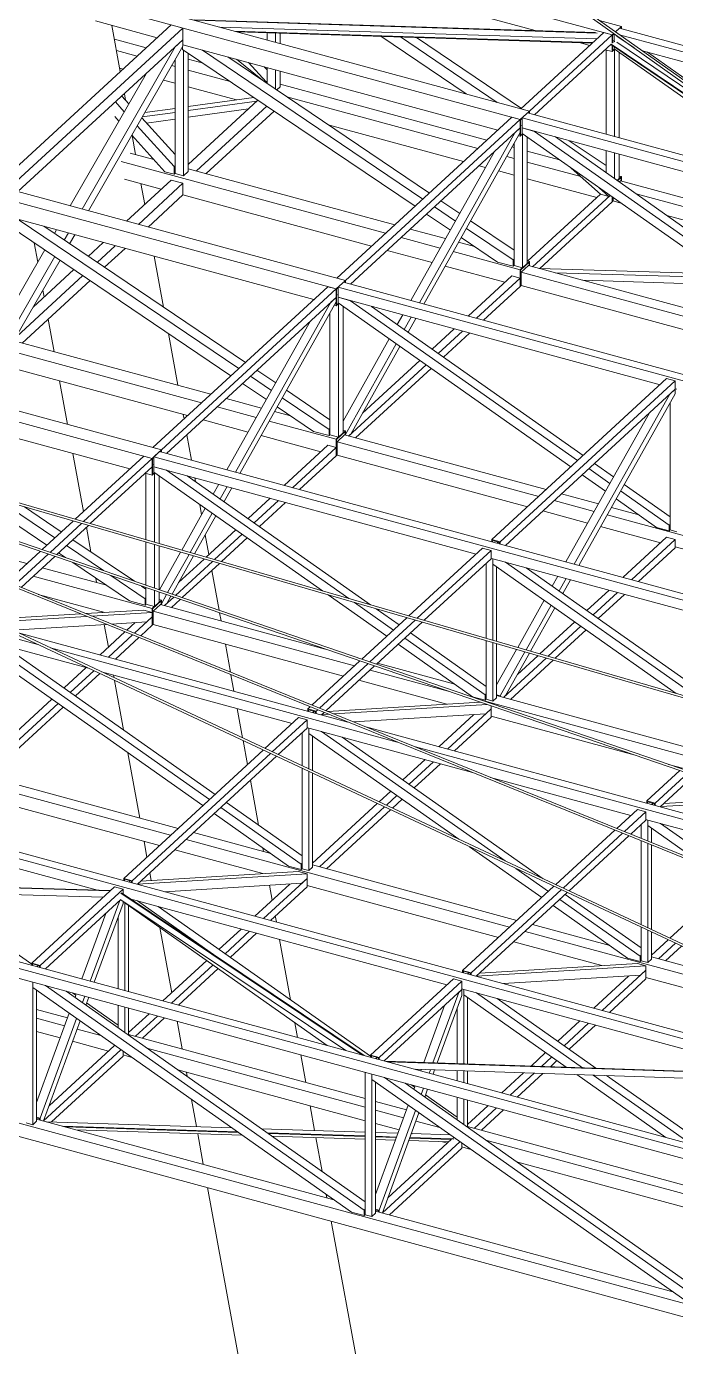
# Model space of a CAD drawing. Header units: millimetres. Extents: x 71565 to 189565, y -51699 to 32301.
# Drawn here: x 102627 to 107004, y 15568 to 24472 of the extents above; entities that cross this region are included whole.
import ezdxf

# ---------------------------------------------------------------- set-up
doc = ezdxf.new("R2010")
doc.units = ezdxf.units.MM
doc.linetypes.add('XKITLINE00', pattern=[0])
doc.layers.add('Piece', color=20, linetype='Continuous', lineweight=0)

msp = doc.modelspace()

# ---------------------------------------------------------------- linework, layer by layer
at = {"layer": 'Piece', "color": 0, "linetype": 'XKITLINE00', "lineweight": 0}
for p, q in [((113234.3, 19707.5), (102628.8, 27234.4)), ((113260.7, 19707.5), (102740.4, 27174)), ((106576.4, 24414.9), (103038.6, 25375.4)), ((106056.7, 24443.4), (104274.6, 24927.2)), ((106018.1, 23900.8), (103132.1, 24684.3)), ((104715.5, 22701.2), (97803.6, 24577.7)), ((104777.5, 22758.3), (97865.6, 24634.8)), ((105956.1, 23843.7), (103070.1, 24627.2)), ((103508.2, 24395.7), (103091.8, 24508.7)), ((106465, 24430.5), (103758.3, 24516)), ((106475.8, 24427.6), (103762.2, 24513.2)), ((106638.4, 24472), (106491, 24512.1)), ((103602.6, 24482.6), (102424, 23397.3)), ((103682.6, 24460.9), (102504, 23375.6)), ((103203.1, 24478.5), (103260.1, 24167.2)), ((103682.6, 24460.9), (103602.6, 24482.6)), ((103682.6, 24460.9), (103682.6, 24382.1)), ((106472.3, 24387.2), (103931.1, 24467.4)), ((106447.7, 24364.5), (104028.9, 24440.9)), ((106443, 24360.1), (104047.6, 24435.8)), ((104249.9, 24429.4), (104249.9, 24380.9)), ((104307, 24427.6), (104307, 24365.3)), ((104338, 24426.6), (104338, 24356.9)), ((105590.9, 24016.8), (105016.2, 24405.2)), ((105801.6, 23959.6), (105148.4, 24401)), ((105964.1, 23919.1), (105256, 24397.6)), ((106519.3, 24430.4), (105961, 23916.3)), ((106576.4, 24414.9), (106018.1, 23900.8)), ((106576.4, 24414.9), (106519.3, 24430.4)), ((106587.3, 24424.9), (106576.4, 24414.9)), ((106576.4, 24414.9), (106576.4, 24359.7)), ((106576.4, 24414.9), (106576.4, 24359.7)), ((106588.8, 24423), (106578.3, 24413.2)), ((106578.3, 24413.2), (106578.3, 24361.5)), ((106588.8, 24423.9), (106588.8, 24367.8)), ((106638.4, 24472), (106598.8, 24435.5)), ((106626, 24460.6), (106598.8, 24435.5)), ((106725.5, 24326.9), (106607.5, 24406.6)), ((107442.5, 24239), (106626, 24460.6)), ((107569, 24160.2), (106626, 24416.2)), ((106636.6, 24466.9), (106628.9, 24459.8)), ((106636.6, 24466.9), (106636.6, 24457.7)), ((106638.4, 24472), (106638.4, 24457.2)), ((103682.6, 24382.1), (102570.1, 23357.6)), ((103629.9, 24333.6), (103002.4, 23240.2)), ((103682.6, 24338.8), (103045.4, 23228.6)), ((103435.2, 24328.4), (103219.9, 24386.9)), ((103373.1, 24271.3), (103234.1, 24309)), ((103682.6, 24382.1), (103629.9, 24333.6)), ((103680.5, 24335.1), (103680.5, 24317.4)), ((105247, 23258.8), (103680.5, 24317.4)), ((103682.6, 24382.1), (103682.6, 24338.8)), ((105804.5, 23772.2), (103682.6, 24348.3)), ((103686.7, 24313.2), (103686.7, 23465)), ((105300.3, 23307.9), (103813.3, 24312.8)), ((106568.9, 24351.7), (106052.9, 23876.6)), ((106424.9, 24343.5), (106353, 24363)), ((106576.4, 24302.3), (106529.2, 24315.1)), ((106534.8, 24313.6), (106534.8, 23745.7)), ((108081, 23326), (106566.8, 24349.8)), ((108092.1, 23323), (106568.9, 24352.8)), ((106576.4, 24343.3), (106576.4, 24302.3)), ((106593.8, 24318.4), (106576.4, 24302.3)), ((106588.8, 24374.1), (106578.3, 24376.9)), ((106594.1, 24369.7), (106578.3, 24363.9)), ((106578.3, 24342), (106578.3, 24307.4)), ((106591.7, 24319.8), (106578.3, 24307.4)), ((106588.8, 24334.9), (106588.8, 24321.9)), ((107951.7, 23361.1), (106588.8, 24321.9)), ((106593.8, 24318.4), (106591.9, 24316.6)), ((106591.9, 24316.6), (106591.9, 23730.2)), ((107932.3, 23470.4), (106607.5, 24366.1)), ((103629.6, 24246.4), (103629.6, 23480.5)), ((103717.7, 24292.2), (103717.7, 23493.6)), ((103817.9, 24224.5), (103717.7, 24251.7)), ((105343.8, 23347.9), (103984.7, 24266.3)), ((104218.1, 24108.6), (104044, 24250.2)), ((104125.1, 24228.2), (104243.7, 24097.6)), ((106622.9, 24297.8), (106622.9, 23721.8)), ((107761.6, 24040.4), (106780.2, 24306.8)), ((107717, 23660.8), (106813.5, 24297.8)), ((103433.9, 24153.1), (102922.5, 23262)), ((103278.7, 24184.3), (103255.9, 24190.5)), ((103428.5, 24143.7), (103424.8, 24144.7)), ((103629.6, 24201.7), (103607.3, 24207.7)), ((104000.9, 24100.9), (103717.7, 24177.7)), ((104230.9, 24199.5), (104249.9, 24178.5)), ((104249.9, 24194.3), (104249.9, 24087.1)), ((104307, 24178.8), (104307, 24048.5)), ((104338, 24170.4), (104338, 24064.8)), ((103629.6, 24089.1), (103551.4, 24110.3)), ((104044.6, 23976.4), (103717.7, 24065.2)), ((104249.9, 24103.3), (104243.7, 24097.6)), ((104243.7, 24097.6), (104243.7, 24091.3)), ((104249.9, 24097.4), (104246.1, 24094)), ((104246.1, 24094), (104246.1, 24089.6)), ((104249.9, 24093.2), (104246.3, 24094.1)), ((104338, 24064.8), (104314.7, 24043.3)), ((105731.5, 23705), (104338, 24083.3)), ((103227.2, 23962.7), (103286.9, 23896.9)), ((103270.6, 24002.7), (103317.8, 23950.7)), ((103287.5, 24018.2), (103295.3, 23975.4)), ((104161.1, 23992.6), (103717.7, 23931.1)), ((104187.9, 23974.5), (103717.7, 23541.5)), ((104181.2, 23968.4), (103717.7, 23904.1)), ((105669.5, 23647.9), (104383.1, 23997.1)), ((103222.7, 23864.6), (103250.6, 23833.8)), ((103629.6, 23891.9), (103408.5, 23861.3)), ((103629.6, 23918.9), (103425.3, 23890.6)), ((104123.7, 23915.4), (103717.7, 23859.1)), ((104247.6, 23934.2), (103773, 23497.1)), ((104296.9, 23900.8), (103839, 23479.1)), ((106018.1, 23900.8), (105956.1, 23843.7)), ((106018.1, 23900.8), (105961, 23916.3)), ((106005.7, 23889.4), (105968.5, 23855.1)), ((108169.7, 23301.9), (106005.7, 23889.4)), ((106016.3, 23895.7), (106008.5, 23888.6)), ((106016.3, 23895.7), (106016.3, 23886.5)), ((106018.1, 23900.8), (106018.1, 23886)), ((106018.1, 23900.8), (106018.1, 23886)), ((103373.9, 23801), (103623.3, 23526.3)), ((103404.8, 23854.8), (103629.6, 23607.3)), ((103629.6, 23846.9), (103436.4, 23820.1)), ((105575.1, 23560.9), (104661.5, 23808.9)), ((105899, 23859.2), (104720.4, 22773.9)), ((105956.1, 23843.7), (104777.5, 22758.3)), ((105956.1, 23787.4), (104812.3, 22734.1)), ((105956.1, 23843.7), (105899, 23859.2)), ((105956.1, 23787.4), (105919.9, 23754)), ((105956.1, 23843.7), (105956.1, 23731.1)), ((105956.1, 23843.7), (105956.1, 23787.4)), ((105956.1, 23787.4), (105956.1, 23756.2)), ((105968.5, 23851.7), (105957.9, 23842)), ((105957.9, 23842), (105957.9, 23736.2)), ((105968.5, 23802.9), (105957.9, 23805.7)), ((105968.5, 23855.1), (105968.5, 23787.6)), ((108270.9, 23230), (105968.5, 23855.1)), ((108139.6, 23198.1), (105968.5, 23787.6)), ((106053.6, 23764.4), (105968.5, 23787.6)), ((105968.5, 23787.6), (105968.5, 23750.7)), ((103337.7, 23737.9), (103561.3, 23491.7)), ((103339.2, 23736.3), (103362.6, 23608.5)), ((105919.9, 23754), (105276.3, 22608.1)), ((105956.1, 23756.2), (105306.7, 22599.9)), ((105956.1, 23731.1), (105943.8, 23734.4)), ((105973.5, 23747.1), (105956.1, 23731.1)), ((105971.4, 23748.6), (105957.9, 23736.2)), ((107538.1, 22644.2), (105968.5, 23750.7)), ((105973.5, 23747.1), (105971.6, 23745.4)), ((105971.6, 23745.4), (105971.6, 22844.7)), ((106002.6, 23726.6), (106002.6, 22873.3)), ((107583.4, 22686), (106053.6, 23764.4)), ((107620.7, 22720.2), (106193.2, 23726.6)), ((106199.7, 23722), (106195.2, 23726)), ((106534.8, 23533.5), (106286.6, 23701.2)), ((103485.5, 23575.1), (103327.7, 23618)), ((105783.5, 23628.5), (105219.2, 22623.6)), ((105777.9, 23618.4), (105773.8, 23619.5)), ((105914.5, 23581.4), (105865.4, 23594.7)), ((105914.5, 23655.3), (105901.4, 23658.9)), ((105914.5, 23682.1), (105914.5, 22860.2)), ((106222.2, 23571.8), (106002.6, 23631.4)), ((106534.8, 23633.8), (106534.8, 23485.7)), ((106591.9, 23618.3), (106591.9, 23445.5)), ((106622.9, 23609.9), (106622.9, 23444.5)), ((105049.2, 23076.6), (103265.7, 23560.8)), ((103629.6, 23532.1), (103623.3, 23526.3)), ((103623.3, 23526.3), (103623.3, 23474.8)), ((103629.6, 23526.2), (103625.8, 23522.7)), ((103625.8, 23522.7), (103625.8, 23477.1)), ((103629.6, 23522), (103626, 23522.9)), ((105111.2, 23133.8), (103717.7, 23512.1)), ((105723, 23520.8), (105679.4, 23532.6)), ((106364.9, 23459.1), (106002.6, 23557.4)), ((106497.3, 23340.7), (106300.9, 23516.3)), ((103474.8, 21558.8), (96563, 23435.2)), ((103536.9, 21615.9), (96625, 23492.3)), ((103536.5, 23374.7), (103287.4, 23442.3)), ((103602.6, 23435.6), (103302.1, 23158.9)), ((103623.3, 23474.8), (103561.3, 23491.7)), ((103682.6, 23413.9), (103602.6, 23435.6)), ((103625.8, 23477.1), (103623.3, 23474.8)), ((103686.7, 23465), (103629.6, 23480.5)), ((103717.7, 23493.6), (103686.7, 23465)), ((105914.5, 23468.8), (105810.5, 23497)), ((106472.1, 23317.4), (106002.6, 23444.9)), ((106638.4, 23458.8), (106610.1, 23432.7)), ((106622.9, 23444.5), (106610.1, 23432.7)), ((106636.6, 23453.7), (106612.2, 23431.2)), ((106638.4, 23458.8), (106622.9, 23463)), ((106632.2, 23430.6), (106623.9, 23422.9)), ((107991.4, 23061.6), (106632.2, 23430.6)), ((106636.6, 23453.7), (106636.6, 23429.4)), ((106638.4, 23458.8), (106638.4, 23428.9)), ((103682.6, 23413.9), (103382.1, 23137.2)), ((103398.6, 23412.1), (103424.4, 23271.5)), ((103682.6, 23335.1), (103448.2, 23119.2)), ((103682.6, 23413.9), (103682.6, 23335.1)), ((104954.8, 22989.7), (103682.6, 23335.1)), ((106497.3, 23340.7), (106008.2, 22890.2)), ((106562.1, 23332.2), (106040.2, 22851.6)), ((106554.5, 23325.2), (106489, 23383.7)), ((106554.5, 23325.2), (106497.3, 23340.7)), ((106562.1, 23332.2), (106554.5, 23325.2)), ((107941.7, 23015.9), (106737.6, 23342.8)), ((105520.1, 23159.4), (105378.2, 23255.3)), ((105548.3, 23209.7), (105421.7, 23295.3)), ((106576.4, 23289.1), (106088.3, 22839.6)), ((106576.4, 23322.1), (106576.4, 23289.1)), ((106576.4, 23322.1), (106576.4, 23289.1)), ((106582.6, 23294.8), (106576.4, 23289.1)), ((106578.3, 23320.8), (106578.3, 23294.2)), ((106582.6, 23298.2), (106578.3, 23294.2)), ((106582.6, 23317.7), (106582.6, 23294.8)), ((106635.5, 23280.4), (106582.6, 23294.8)), ((104563.9, 22629.8), (102413.6, 23213.5)), ((104006.4, 22116.3), (102439.8, 23174.9)), ((104059.7, 22165.5), (102572.6, 23170.4)), ((105485.4, 23097.7), (105324.9, 23206.1)), ((105914.5, 22962.2), (105621.4, 23160.3)), ((107866.2, 22946.3), (106945.3, 23196.3)), ((104103.1, 22205.5), (102744.1, 23123.8)), ((102829.8, 23100.6), (102815.5, 23075.6)), ((102909.8, 23078.8), (102882.1, 23030.6)), ((102952.8, 23067.2), (102917.9, 23006.4)), ((103451.8, 23122.5), (103452.6, 23118)), ((105453.5, 23040.8), (105215.5, 23105.4)), ((105908.3, 22897.1), (105593.2, 23110)), ((102679.8, 23012.8), (102703.9, 22881.2)), ((103145.7, 23014.8), (103044, 22921.2)), ((103225.7, 22993.1), (103103.7, 22880.8)), ((103291.8, 22975.1), (103153.1, 22847.5)), ((105417.4, 22976.7), (105153.5, 23048.3)), ((105647.4, 22988.2), (105541, 23017.1)), ((105802.9, 22883.1), (105558.5, 23048.3)), ((102751.6, 22964.3), (102477.1, 22485.9)), ((102818.2, 22919.2), (102504, 22371.8)), ((102854, 22895.1), (102556.7, 22377)), ((103488.6, 22921.7), (103551.6, 22578.1)), ((105362.6, 22879), (105059.1, 22961.4)), ((105956.1, 22830.4), (105504.9, 22952.9)), ((105908.3, 22854.5), (105802.9, 22883.1)), ((105914.5, 22902.8), (105908.3, 22897.1)), ((105908.3, 22897.1), (105908.3, 22854.5)), ((105914.5, 22897.9), (105910.7, 22894.5)), ((105910.7, 22894.5), (105910.7, 22856.8)), ((106018.1, 22887.6), (105956.1, 22830.4)), ((106016.3, 22882.5), (105957.9, 22828.8)), ((106018.1, 22887.6), (106002.6, 22891.8)), ((106016.3, 22882.5), (106016.3, 22858.1)), ((106018.1, 22887.6), (106018.1, 22857.6)), ((102947.2, 22832.1), (102672.7, 22579.3)), ((105851.8, 22746.2), (105450.1, 22855.2)), ((105910.7, 22856.8), (105908.3, 22854.5)), ((105971.6, 22844.7), (105914.5, 22860.2)), ((105956.1, 22830.4), (105956.1, 22717.8)), ((105957.9, 22828.8), (105957.9, 22722.9)), ((106011.9, 22859.3), (105962.3, 22813.6)), ((105962.3, 22813.6), (105962.3, 22723.6)), ((107321.4, 22444.7), (105962.3, 22813.6)), ((106002.6, 22873.3), (105971.6, 22844.7)), ((107371, 22490.4), (106011.9, 22859.3)), ((107313.7, 22802.3), (106084, 22839.8)), ((107352.3, 22775.1), (106192.1, 22810.4)), ((103007, 22791.7), (102532.3, 22354.6)), ((103056.3, 22758.3), (102598.4, 22336.7)), ((104658.3, 22716.7), (103479.7, 21631.4)), ((104715.5, 22701.2), (104658.3, 22716.7)), ((104777.5, 22758.3), (104715.5, 22701.2)), ((104727.9, 22709.3), (104717.3, 22699.6)), ((104777.5, 22758.3), (104720.4, 22773.9)), ((104765.1, 22746.9), (104727.9, 22712.6)), ((104727.9, 22712.6), (104727.9, 22645.1)), ((111576.9, 20853.3), (104727.9, 22712.6)), ((111545.2, 20906.3), (104765.1, 22746.9)), ((104775.6, 22753.3), (104767.9, 22746.2)), ((104775.6, 22753.3), (104775.6, 22744.1)), ((104777.5, 22758.3), (104777.5, 22743.6)), ((104777.5, 22758.3), (104777.5, 22743.6)), ((105899, 22789.6), (105605, 22518.9)), ((105956.1, 22774.1), (105662.1, 22503.4)), ((105956.1, 22717.8), (105709.3, 22490.6)), ((105956.1, 22774.1), (105899, 22789.6)), ((105956.1, 22774.1), (105956.1, 22717.8)), ((105962.3, 22723.6), (105956.1, 22717.8)), ((105962.3, 22791.3), (105957.9, 22792.5)), ((105962.3, 22726.9), (105957.9, 22722.9)), ((107245.9, 22375.1), (105962.3, 22723.6)), ((107419.1, 22728), (106378.9, 22759.7)), ((110108.4, 16833.2), (97667.1, 22664.3)), ((111981, 18533.3), (97671.4, 22679.3)), ((110740.3, 17390.6), (97710.4, 22663.3)), ((110139.3, 16835.8), (97773.7, 22631.4)), ((111379.1, 17978.5), (97799.1, 22635.4)), ((102738.3, 22693.6), (102746.8, 22647.5)), ((104715.5, 22701.2), (103536.9, 21615.9)), ((104715.5, 22644.9), (103571.7, 21591.6)), ((104715.5, 22644.9), (104679.2, 22611.6)), ((104715.5, 22701.2), (104715.5, 22588.6)), ((104715.5, 22701.2), (104715.5, 22644.9)), ((104715.5, 22644.9), (104715.5, 22613.8)), ((104717.3, 22699.6), (104717.3, 22593.7)), ((104727.9, 22660.4), (104717.3, 22663.3)), ((106899, 22055.7), (104727.9, 22645.1)), ((104813, 22622), (104727.9, 22645.1)), ((104727.9, 22645.1), (104727.9, 22608.2)), ((106342.8, 21543.5), (104813, 22622)), ((110706.1, 17388.2), (97929.6, 22558.4)), ((111348.1, 17973), (97931.2, 22574)), ((111944.9, 18527.5), (97972.7, 22575.8)), ((104679.2, 22611.6), (104035.7, 21465.7)), ((104715.5, 22613.8), (104066, 21457.4)), ((104673.8, 22539.7), (104673.8, 21717.8)), ((104715.5, 22588.6), (104703.2, 22592)), ((104732.9, 22604.7), (104715.5, 22588.6)), ((104730.8, 22606.1), (104717.3, 22593.7)), ((106297.4, 21501.7), (104727.9, 22608.2)), ((104732.9, 22604.7), (104731, 22602.9)), ((104731, 22602.9), (104731, 21702.3)), ((104762, 22584.1), (104762, 21730.8)), ((106380, 21577.8), (104952.6, 22584.1)), ((105164.6, 22526.5), (105127.7, 22460.7)), ((102774.1, 22498.5), (102814.6, 22278)), ((104542.9, 22486), (103978.6, 21481.2)), ((105221.8, 22511), (105174.8, 22427.4)), ((105252.1, 22502.8), (105199.9, 22409.8)), ((103870.6, 21991.3), (102477.1, 22369.6)), ((103584, 22401.8), (103648.2, 22051.7)), ((105073.6, 22364.5), (104762, 21809.6)), ((105511.1, 22432.5), (105362.2, 22295.3)), ((105568.2, 22417), (105404.1, 22265.8)), ((105615.4, 22404.1), (105438.7, 22241.4)), ((103808.5, 21934.2), (102442, 22305.2)), ((105120.8, 22331.2), (104777.5, 21719.9)), ((105145.8, 22313.5), (104813.7, 21722.2)), ((103714.1, 21847.2), (102442, 22192.6)), ((105321.5, 22189.7), (104799.6, 21709.2)), ((105279.6, 22219.3), (104892.9, 21863.2)), ((102850.6, 22081.7), (102904.5, 21787.6)), ((104279.5, 22017), (104137.6, 22112.8)), ((104307.7, 22067.2), (104181, 22152.8)), ((105356.1, 22165.3), (104846.8, 21696.4)), ((106943.3, 22096.4), (105764.7, 21011.1)), ((107000.4, 22080.9), (106943.3, 22096.4)), ((103323.3, 21487.3), (101201.3, 22063.4)), ((104244.8, 21955.2), (104084.3, 22063.7)), ((104673.8, 21819.8), (104380.8, 22017.8)), ((107000.4, 22080.9), (105821.8, 20995.6)), ((107000.4, 22024.6), (105856.6, 20971.3)), ((107000.4, 21993.5), (106351, 20837.1)), ((107000.4, 22024.6), (106964.2, 21991.3)), ((107000.4, 22080.9), (107000.4, 22024.6)), ((107012.8, 22024.8), (107000.4, 22028.2)), ((107000.4, 22024.6), (107000.4, 21993.5)), ((104176.8, 21834.2), (103912.9, 21905.9)), ((104212.9, 21898.4), (103974.9, 21963)), ((104562.3, 21740.7), (104317.9, 21905.8)), ((104667.6, 21754.6), (104352.5, 21967.6)), ((106964.2, 21991.3), (106320.6, 20845.4)), ((106967.6, 21935.1), (106967.6, 21076.2)), ((103684.2, 21855.4), (103689.8, 21824.8)), ((104122, 21736.5), (103818.5, 21818.9)), ((104406.8, 21845.7), (104300.3, 21874.6)), ((106827.8, 21865.7), (106263.5, 20860.9)), ((104715.5, 21688), (104264.3, 21810.5)), ((104667.6, 21712.1), (104562.3, 21740.7)), ((104673.8, 21760.4), (104667.6, 21754.6)), ((104667.6, 21754.6), (104667.6, 21712.1)), ((104673.8, 21755.5), (104670.1, 21752.1)), ((104670.1, 21752.1), (104670.1, 21714.3)), ((104777.5, 21745.1), (104715.5, 21688)), ((104775.6, 21740), (104717.3, 21686.3)), ((104762, 21730.8), (104731, 21702.3)), ((104777.5, 21745.1), (104762, 21749.3)), ((104775.6, 21740), (104775.6, 21715.7)), ((104777.5, 21745.1), (104777.5, 21715.2)), ((103709.3, 21718.4), (103741, 21545.7)), ((104611.1, 21603.7), (104209.4, 21712.8)), ((104658.3, 21647.2), (104364.3, 21376.5)), ((104715.5, 21631.7), (104658.3, 21647.2)), ((104670.1, 21714.3), (104667.6, 21712.1)), ((104731, 21702.3), (104673.8, 21717.8)), ((104715.5, 21688), (104715.5, 21575.4)), ((104717.3, 21686.3), (104717.3, 21580.5)), ((104721.7, 21648.8), (104717.3, 21650)), ((104771.3, 21716.9), (104721.7, 21671.2)), ((104721.7, 21671.2), (104721.7, 21581.1)), ((106080.8, 21302.2), (104721.7, 21671.2)), ((106130.4, 21347.9), (104771.3, 21716.9)), ((104777.5, 21719.9), (104777.5, 21715.2)), ((104813.7, 21722.2), (104799.6, 21709.2)), ((102940.5, 21591.2), (103012.1, 21200.8)), ((103417.7, 21574.3), (102955.3, 21148.4)), ((103474.8, 21558.8), (103011.5, 21132.1)), ((103474.8, 21558.8), (103417.7, 21574.3)), ((103536.9, 21615.9), (103474.8, 21558.8)), ((103474.8, 21558.8), (103474.8, 21446.2)), ((103474.8, 21558.8), (103474.8, 21502.5)), ((103487.2, 21566.8), (103476.7, 21557.1)), ((103476.7, 21557.1), (103476.7, 21451.3)), ((103536.9, 21615.9), (103479.7, 21631.4)), ((103524.5, 21604.5), (103487.2, 21570.2)), ((103487.2, 21570.2), (103487.2, 21502.6)), ((110336.3, 19710.8), (103487.2, 21570.2)), ((110373.5, 19745.1), (103524.5, 21604.5)), ((103535, 21610.8), (103527.3, 21603.7)), ((103535, 21610.8), (103535, 21601.6)), ((103536.9, 21615.9), (103536.9, 21601.1)), ((103536.9, 21615.9), (103536.9, 21601.1)), ((104715.5, 21631.7), (104421.5, 21360.9)), ((104715.5, 21575.4), (104468.7, 21348.1)), ((104715.5, 21631.7), (104715.5, 21575.4)), ((104721.7, 21581.1), (104715.5, 21575.4)), ((104721.7, 21584.5), (104717.3, 21580.5)), ((106005.2, 21232.6), (104721.7, 21581.1)), ((103474.8, 21502.5), (103058, 21118.6)), ((103474.8, 21446.2), (103427.6, 21459)), ((103492.2, 21462.2), (103474.8, 21446.2)), ((103487.2, 21517.9), (103476.7, 21520.8)), ((103490.2, 21463.7), (103476.7, 21451.3)), ((105658.4, 20913.2), (103487.2, 21502.6)), ((103572.4, 21479.5), (103487.2, 21502.6)), ((103487.2, 21502.6), (103487.2, 21465.7)), ((104622.6, 20665.3), (103487.2, 21465.7)), ((103492.2, 21462.2), (103490.3, 21460.5)), ((103490.3, 21460.5), (103490.3, 20993.4)), ((104800.4, 20613.8), (103572.4, 21479.5)), ((106560.6, 21389.9), (106419.3, 21489.6)), ((106585, 21433.3), (106456.6, 21523.8)), ((103433.2, 21457.5), (103433.2, 21009.9)), ((103521.4, 21441.7), (103521.4, 20984.4)), ((104946.1, 20571.6), (103712, 21441.6)), ((103762.6, 21427.9), (103767.2, 21402.7)), ((103924, 21384.1), (103887, 21318.2)), ((106530.9, 21337.1), (106373.9, 21447.8)), ((106967.6, 21163.6), (106657.2, 21382.4)), ((102765.7, 20973.9), (102213.4, 21347.1)), ((102819.1, 21023), (102434, 21283.2)), ((103981.1, 21368.6), (103934.2, 21285)), ((104011.5, 21360.3), (103959.3, 21267.3)), ((104270.5, 21290), (104121.6, 21152.9)), ((106483.2, 21252.1), (106234.7, 21319.6)), ((106876.3, 21093.6), (106603.1, 21286.2)), ((106961.4, 21107.4), (106632.8, 21339)), ((102630, 20848.8), (101306.4, 21208.2)), ((102862.5, 21063), (102613.6, 21231.2)), ((103833, 21222), (103674.6, 20940)), ((103795.5, 21248.4), (103808.4, 21178.2)), ((104327.6, 21274.5), (104163.4, 21123.3)), ((104374.8, 21261.7), (104198.1, 21098.9)), ((106410.5, 21122.6), (106109.6, 21204.3)), ((106454.4, 21200.8), (106185.1, 21273.9)), ((106756.8, 21177.8), (106570.7, 21228.4)), ((102941.9, 21136.1), (102732.7, 20943.5)), ((102998.1, 21119.8), (102786.6, 20925)), ((103044.6, 21106.3), (102831.2, 20909.7)), ((103880.2, 21188.7), (103731.2, 20923.6)), ((103905.2, 21171.1), (103761.3, 20914.9)), ((108365.7, 20681.9), (106541.8, 21177)), ((106967.6, 21113.1), (106961.4, 21107.4)), ((106961.4, 21107.4), (106961.4, 21070.5)), ((106967.6, 21108.2), (106963.9, 21104.8)), ((106963.9, 21104.8), (106963.9, 21072.8)), ((103031.7, 21094.4), (103062.2, 20928.1)), ((103833.2, 21042.9), (103857.6, 20909.8)), ((104038.9, 21076.8), (103838.7, 20892.4)), ((104080.8, 21047.3), (103895, 20876.1)), ((104115.5, 21022.9), (103941.5, 20862.7)), ((106902.2, 20989.1), (106498, 21098.9)), ((106943.3, 21026.9), (106649.3, 20756.1)), ((106961.4, 21070.5), (106876.3, 21093.6)), ((107000.4, 21011.4), (106943.3, 21026.9)), ((106963.9, 21072.8), (106961.4, 21070.5)), ((107013.3, 21063.8), (106967.6, 21076.2)), ((102720, 20931.8), (102497, 20726.4)), ((103146.9, 20801.5), (102897, 20970.4)), ((103355.2, 20730), (102940.4, 21010.3)), ((103433.2, 20993.7), (103433.2, 20703.3)), ((103490.3, 20977.2), (103490.3, 20683.7)), ((103521.4, 20968.2), (103521.4, 20673.1)), ((103666.8, 20926), (103524.2, 20672.1)), ((105702.6, 20954), (105205.7, 20496.4)), ((105759.8, 20938.5), (105262, 20480.1)), ((105759.8, 20938.5), (105702.6, 20954)), ((105759.8, 20938.5), (105759.8, 20882.2)), ((105764.7, 21011.1), (105764.7, 20996.3)), ((105821.8, 20995.6), (105764.7, 21011.1)), ((105817.2, 20992.3), (105769.2, 21005.3)), ((105769.2, 21005.3), (105769.2, 20995)), ((105808.9, 20994.6), (105800.3, 20986.6)), ((105817.2, 20992.3), (105817.2, 20982)), ((105821.8, 20995.6), (105821.8, 20980.8)), ((107000.4, 21011.4), (106706.4, 20740.6)), ((107000.4, 20955.1), (106753.6, 20727.8)), ((107000.4, 21011.4), (107000.4, 20955.1)), ((108290.2, 20612.3), (107000.4, 20962.5)), ((102773.9, 20913.3), (102548.4, 20705.6)), ((102818.5, 20898), (102590.8, 20688.4)), ((102891, 20889.2), (102843.6, 20921.2)), ((103321.7, 20598.2), (102939.3, 20856.6)), ((103723.4, 20909.6), (103579.4, 20653.2)), ((103753.5, 20900.9), (103608.7, 20643.1)), ((103881.6, 20863.8), (103632.9, 20634.8)), ((103825.3, 20880.1), (103652.3, 20720.8)), ((103928.1, 20850.3), (103677.5, 20619.5)), ((105759.8, 20882.2), (105308.5, 20466.6)), ((105727, 20852), (105727, 20345.3)), ((105772.2, 20882.3), (105759.8, 20885.7)), ((105857.3, 20859.2), (105772.2, 20882.3)), ((105772.2, 20882.3), (105772.2, 20845.4)), ((107008, 19974.2), (105772.2, 20845.4)), ((105772.6, 20845.1), (105772.6, 20332.1)), ((107943.3, 20292.9), (105855.6, 20859.7)), ((107185.7, 19922.7), (105857.3, 20859.2)), ((103474.8, 20545.5), (102672.3, 20763.4)), ((103166.2, 20703.3), (102734.3, 20820.5)), ((103094.5, 20751.7), (103100.1, 20721.2)), ((103427, 20612.2), (103195.2, 20768.8)), ((103877.1, 20803.4), (103926.5, 20534.1)), ((105797.5, 20827.6), (105797.5, 20324.9)), ((107331.5, 19880.5), (105996.9, 20821.3)), ((106208.9, 20763.7), (106171.9, 20697.9)), ((106266.1, 20748.2), (106219.1, 20664.6)), ((103433.2, 20677.3), (103403.5, 20697.4)), ((103433.2, 20687.2), (103433.2, 20575.3)), ((103490.3, 20667.6), (103490.3, 20559.8)), ((103521.4, 20657), (103521.4, 20588.4)), ((106296.4, 20740), (106244.2, 20647)), ((106555.4, 20669.7), (106406.5, 20532.6)), ((103154.9, 20519.8), (102707.1, 20641.3)), ((103427, 20569.6), (103321.7, 20598.2)), ((103433.2, 20617.9), (103427, 20612.2)), ((103427, 20612.2), (103427, 20569.6)), ((103429.5, 20571.9), (103427, 20569.6)), ((103433.2, 20613), (103429.5, 20609.6)), ((103429.5, 20609.6), (103429.5, 20571.9)), ((103490.3, 20559.8), (103433.2, 20575.3)), ((103536.9, 20602.6), (103474.8, 20545.5)), ((103535, 20597.5), (103476.7, 20543.9)), ((103530.7, 20574.4), (103481, 20528.7)), ((103521.4, 20588.4), (103490.3, 20559.8)), ((103536.9, 20602.6), (103521.4, 20606.8)), ((104641.9, 20272.7), (103530.7, 20574.4)), ((103535, 20597.5), (103535, 20573.2)), ((103571.8, 20639.7), (103536.9, 20577.5)), ((103536.9, 20602.6), (103536.9, 20572.7)), ((103536.9, 20577.5), (103536.9, 20572.7)), ((103620.2, 20623.1), (103559, 20566.7)), ((103573.1, 20579.7), (103559, 20566.7)), ((103601.1, 20629.6), (103573.1, 20579.7)), ((103664.7, 20607.8), (103606.2, 20553.9)), ((105056.8, 20359.2), (104661.7, 20637.8)), ((105102.2, 20401), (104839.4, 20586.3)), ((106117.9, 20601.7), (105939.4, 20283.8)), ((106165.1, 20568.4), (105996, 20267.4)), ((106612.5, 20654.2), (106448.4, 20503)), ((106659.7, 20641.4), (106483, 20478.6)), ((102991.9, 20509.8), (102380.1, 20472.4)), ((103032.7, 20493.3), (102416, 20455.6)), ((103417.7, 20535.9), (103026.9, 20512)), ((103474.8, 20520.4), (103067.6, 20495.5)), ((103136.1, 20524.9), (103137.2, 20518.7)), ((103474.8, 20489.2), (103355.2, 20379.1)), ((103474.8, 20520.4), (103417.7, 20535.9)), ((103474.8, 20489.2), (103438.6, 20455.9)), ((103474.8, 20545.5), (103474.8, 20432.9)), ((103474.8, 20520.4), (103474.8, 20489.2)), ((103474.8, 20489.2), (103474.8, 20432.9)), ((103476.7, 20543.9), (103476.7, 20438)), ((103481, 20506.4), (103476.7, 20507.5)), ((103481, 20528.7), (103481, 20438.6)), ((104840.2, 20159.7), (103481, 20528.7)), ((103929.7, 20517), (103939.5, 20463.4)), ((105192.3, 20484), (104888.5, 20204.2)), ((105139.4, 20435.3), (104985.2, 20544)), ((106190.1, 20550.8), (106026.1, 20258.7)), ((102704, 20303.6), (102246.6, 20427.7)), ((103166.4, 20439.2), (102533.5, 20400.5)), ((103152, 20438.3), (103180, 20285.8)), ((103438.6, 20455.9), (103201.4, 20441.4)), ((103359.4, 20451), (103303.9, 20399.9)), ((103474.8, 20432.9), (103397.7, 20361.9)), ((103481, 20438.6), (103474.8, 20432.9)), ((103481, 20442), (103476.7, 20438)), ((104764.6, 20090.2), (103481, 20438.6)), ((105248.6, 20467.7), (104942.4, 20185.8)), ((105295.1, 20454.3), (104986.9, 20170.5)), ((106323.9, 20456.5), (106089.2, 20240.4)), ((106365.8, 20427), (106145.5, 20224.1)), ((106400.4, 20402.5), (106192, 20210.6)), ((103046.5, 20143), (102246.6, 20360.2)), ((103816.2, 19216.8), (102246.6, 20323.3)), ((103861.6, 19258.6), (102331.7, 20337.1)), ((104794.3, 19780.5), (102565.5, 20385.5)), ((103291.6, 20388.6), (103123.7, 20234)), ((103342.9, 20367.8), (103180.8, 20218.5)), ((103385.4, 20350.6), (103228, 20205.7)), ((103968.3, 20306.4), (104003.1, 20116.9)), ((105635.6, 19951.2), (105133.3, 20305.3)), ((105720.7, 19965), (105178.7, 20347.1)), ((105727, 20021.1), (105215.9, 20381.4)), ((105727, 20329.1), (105727, 19933.8)), ((105772.6, 20315.9), (105772.6, 19921.4)), ((105797.5, 20308.7), (105797.5, 19944.2)), ((103898.8, 19292.8), (102471.3, 20299.2)), ((105127.5, 19645.6), (102790.5, 20280.1)), ((104889.8, 20205.4), (104866.8, 20211.7)), ((105931.5, 20269.8), (105797.5, 20031.1)), ((105988.2, 20253.4), (105821.8, 19957.2)), ((106132.1, 20211.8), (105843.9, 19946.4)), ((106018.3, 20244.7), (105858, 19959.4)), ((106075.8, 20228.1), (105937.2, 20100.5)), ((103029.8, 20147.6), (102880.9, 20010.4)), ((103081.2, 20126.8), (102922.8, 19980.9)), ((104875.8, 20192.5), (104552.3, 19894.7)), ((104929.7, 20174), (104603.7, 19873.9)), ((104974.2, 20158.8), (104646.2, 19856.7)), ((105470.2, 19988.7), (104944.5, 20131.4)), ((105516.2, 20035.4), (104994.1, 20177.1)), ((106178.6, 20198.3), (105891.1, 19933.6)), ((103121.7, 20107.8), (102957.4, 19956.5)), ((104417.8, 19770.8), (103133, 20119.5)), ((103134.2, 20119.2), (103134, 20119.1)), ((103214.5, 20097.4), (103217.7, 20079.8)), ((103221.2, 20061.2), (103282.4, 19727.4)), ((104006.3, 20099.3), (104026.5, 19988.9)), ((105462, 19900.8), (104869, 20061.9)), ((105720.7, 19928.1), (105635.6, 19951.2)), ((105727, 19970.7), (105720.7, 19965)), ((105720.7, 19965), (105720.7, 19928.1)), ((105727, 19965.8), (105723.2, 19962.3)), ((105723.2, 19962.3), (105723.2, 19930.4)), ((105797.5, 19944.2), (105772.6, 19921.4)), ((105821.8, 19957.2), (105797.5, 19963.8)), ((107174.7, 19585.1), (105797.5, 19959)), ((105821.8, 19957.2), (105821.8, 19952.4)), ((105858, 19959.4), (105843.9, 19946.4)), ((102798.3, 19934.3), (102286.3, 19462.9)), ((102840.2, 19904.8), (102318.4, 19424.3)), ((102874.8, 19880.4), (102365.6, 19411.4)), ((104048.1, 19871.1), (104084.4, 19673.7)), ((104540, 19883.4), (104524, 19868.6)), ((104581.2, 19853.1), (104524, 19868.6)), ((104524, 19868.6), (104524, 19853.8)), ((104528.6, 19862.9), (104528.6, 19852.6)), ((104576.6, 19849.9), (104528.6, 19862.9)), ((104591.4, 19862.6), (104581.2, 19853.1)), ((105686.3, 19914.6), (104658.5, 19851.7)), ((105733.4, 19898.4), (104699.3, 19835.2)), ((105759.8, 19868.9), (105465.8, 19598.2)), ((107125.1, 19539.4), (105695, 19927.7)), ((105723.2, 19930.4), (105720.7, 19928.1)), ((105759.8, 19868.9), (105723.5, 19835.6)), ((105772.6, 19921.4), (105727, 19933.8)), ((105759.8, 19889.4), (105759.8, 19868.9)), ((105759.8, 19868.9), (105759.8, 19812.6)), ((104462, 19811.5), (104235.4, 19602.9)), ((104519.1, 19796), (104284.4, 19579.9)), ((104519.1, 19796), (104462, 19811.5)), ((104519.1, 19796), (104519.1, 19739.7)), ((104568.3, 19852.1), (104559.6, 19844.2)), ((104576.6, 19849.9), (104576.6, 19839.6)), ((104581.2, 19853.1), (104581.2, 19838.3)), ((104633.9, 19845.4), (104616, 19828.9)), ((104617.4, 19830.2), (104616, 19828.9)), ((104664.3, 19833.1), (104617.4, 19830.2)), ((105723.5, 19835.6), (104833, 19781.1)), ((105644.3, 19830.7), (105408.6, 19613.7)), ((105759.8, 19812.6), (105513, 19585.4)), ((106730.9, 19556.4), (105759.8, 19820)), ((104519.1, 19739.7), (104325, 19560.9)), ((104486.3, 19709.5), (104486.3, 19485.3)), ((104531.5, 19739.9), (104519.1, 19743.2)), ((104616.6, 19716.8), (104531.5, 19739.9)), ((104531.5, 19739.9), (104531.5, 19703)), ((105542.6, 18990.2), (104531.5, 19703)), ((104532, 19702.6), (104532, 19463.8)), ((104556.8, 19685.1), (104556.8, 19452.2)), ((105634.8, 19440.4), (104614.9, 19717.2)), ((105854.9, 18843.8), (104616.6, 19716.8)), ((106111, 18723.8), (104756.2, 19678.9)), ((109132.9, 18602.6), (104916.6, 19747.2)), ((104223.1, 19591.5), (103283.4, 18726.2)), ((104087.8, 19655), (104117.3, 19494.1)), ((109095.7, 18568.3), (105249.9, 19612.4)), ((103310.7, 19573.1), (103391.4, 19132.9)), ((104272.2, 19568.6), (103340.5, 18710.7)), ((104312.7, 19549.6), (103375.3, 18686.4)), ((105314.8, 19527.2), (105165.8, 19390.1)), ((105371.9, 19511.7), (105207.7, 19360.6)), ((103649.2, 19063), (102290, 19432)), ((104486.3, 19468.2), (104486.3, 18791.3)), ((104532, 19446.8), (104532, 18778.9)), ((104556.8, 19435.2), (104556.8, 18801.8)), ((105419.1, 19498.9), (105242.4, 19336.2)), ((107031.5, 19453.3), (106809, 19248.3)), ((107085.4, 19434.8), (106866.1, 19232.8)), ((107130, 19419.5), (106900.9, 19208.6)), ((107049.5, 19469.9), (106955.7, 19495.3)), ((103599.5, 19017.3), (102240.4, 19386.3)), ((104136.8, 19387.6), (104192.1, 19086)), ((106702.7, 19150.4), (105757.1, 19407.2)), ((107855, 17425.9), (101006, 19285.3)), ((107892.2, 17460.2), (101043.2, 19319.5)), ((103524, 18947.7), (102240.4, 19296.2)), ((104486.3, 18878.6), (103975.3, 19238.9)), ((105083.2, 19314), (105005.1, 19242.1)), ((105125.1, 19284.5), (105054.1, 19219.1)), ((105159.7, 19260.1), (105094.6, 19200.1)), ((106866.1, 19232.8), (106809, 19248.3)), ((106809, 19248.3), (106809, 19233.5)), ((106813.5, 19242.6), (106813.5, 19232.3)), ((106861.5, 19229.5), (106813.5, 19242.6)), ((106866.1, 19232.8), (106866.1, 19218)), ((107614.3, 19253.4), (106902.3, 19209.9)), ((107567.3, 19269.5), (106924.4, 19230.2)), ((103106.9, 18647.4), (101006, 19217.7)), ((104395, 18808.7), (103892.7, 19162.8)), ((104480.1, 18822.5), (103938.1, 19204.6)), ((104992.8, 19230.8), (104556.8, 18829.3)), ((105041.9, 19207.8), (104603.3, 18803.9)), ((105082.4, 19188.8), (104650.5, 18791.1)), ((106746.9, 19191.2), (106607.7, 19063)), ((106804, 19175.7), (106659, 19042.2)), ((106804, 19175.7), (106746.9, 19191.2)), ((106804, 19175.7), (106804, 19119.4)), ((106853.2, 19231.8), (106844.5, 19223.9)), ((106861.5, 19229.5), (106861.5, 19219.3)), ((106902.3, 19209.9), (106900.9, 19208.6)), ((106804, 19119.4), (106701.5, 19025)), ((106771.2, 19089.2), (106771.2, 18996.8)), ((106816.4, 19119.6), (106804, 19122.9)), ((106901.6, 19096.4), (106816.5, 19119.6)), ((106816.5, 19119.6), (106816.5, 19082.7)), ((107163.4, 18838.1), (106816.5, 19082.7)), ((106816.9, 19082.3), (106816.9, 18978.3)), ((106841.8, 19064.8), (106841.8, 18968.2)), ((108987.6, 18530.1), (106899.9, 19096.9)), ((107409.1, 18738.6), (106901.6, 19096.4)), ((103420.2, 18975.9), (103439.6, 18870)), ((105884.4, 18397), (103703.9, 18989)), ((104275.6, 18892.9), (103753.5, 19034.7)), ((106595.4, 19051.6), (106196.1, 18683.9)), ((106646.8, 19030.8), (106245.1, 18660.9)), ((106689.2, 19013.7), (106285.6, 18642)), ((106771.2, 18980.5), (106771.2, 18414.3)), ((104221.4, 18758.4), (103628.3, 18919.4)), ((104220.4, 18931.8), (104225, 18906.6)), ((106101.1, 18596.5), (105614.8, 18939.3)), ((106816.9, 18962), (106816.9, 18392.9)), ((106841.8, 18951.9), (106841.8, 18381.3)), ((104480.1, 18785.6), (104395, 18808.7)), ((104486.3, 18828.2), (104480.1, 18822.5)), ((104480.1, 18822.5), (104480.1, 18785.6)), ((104482.6, 18787.9), (104480.1, 18785.6)), ((104486.3, 18823.3), (104482.6, 18819.9)), ((104482.6, 18819.9), (104482.6, 18787.9)), ((104532, 18778.9), (104486.3, 18791.3)), ((104556.8, 18801.8), (104532, 18778.9)), ((105934.1, 18442.7), (104556.8, 18816.6)), ((106146.5, 18638.3), (105927.1, 18792.9)), ((107234.7, 16854.7), (100385.7, 18714)), ((107271.9, 16888.9), (100422.9, 18748.3)), ((103194.9, 18644.7), (100502.8, 18726.6)), ((103192.2, 18642.2), (100513.6, 18723.7)), ((103340.5, 18710.7), (103283.4, 18726.2)), ((103283.4, 18726.2), (103283.4, 18711.4)), ((103288, 18720.4), (103288, 18710.1)), ((103336, 18707.4), (103288, 18720.4)), ((103327.6, 18709.7), (103319, 18701.7)), ((103336, 18707.4), (103336, 18697.1)), ((103340.5, 18710.7), (103340.5, 18695.9)), ((104519.1, 18757.6), (103376.8, 18687.7)), ((104462, 18773.1), (103398.9, 18708.1)), ((103459.2, 18763.6), (103468.6, 18712.3)), ((104519.1, 18726.5), (104225.1, 18455.7)), ((104519.1, 18757.6), (104462, 18773.1)), ((104519.1, 18726.5), (104482.9, 18693.1)), ((104519.1, 18757.6), (104519.1, 18726.5)), ((104519.1, 18726.5), (104519.1, 18670.2)), ((102670.6, 18026.2), (100385.7, 18646.5)), ((103144.8, 18598.6), (100700.4, 18673)), ((102663.1, 18146.9), (101971.8, 18634.3)), ((103221.4, 18669), (102663.1, 18154.9)), ((103278.5, 18653.5), (102720.2, 18139.4)), ((103278.5, 18653.5), (103221.4, 18669)), ((104893.3, 17534.7), (103264.7, 18626.2)), ((104904.2, 17531.7), (103267.4, 18628.7)), ((103278.5, 18653.5), (103278.5, 18621.3)), ((103376.8, 18687.7), (103375.3, 18686.4)), ((104482.9, 18693.1), (103558.9, 18636.6)), ((104403.7, 18688.2), (104168, 18471.2)), ((104266.6, 18679.9), (104285.1, 18579.1)), ((104519.1, 18670.2), (104272.3, 18442.9)), ((105808.9, 18327.4), (104519.1, 18677.6)), ((106183.8, 18672.6), (105568.3, 18105.9)), ((106232.8, 18649.6), (105625.4, 18090.3)), ((106273.3, 18630.7), (105660.3, 18066.1)), ((106183.7, 18672.5), (106183.2, 18672.9)), ((106771.2, 18258.3), (106260.2, 18618.6)), ((107368.1, 18693.7), (106965.8, 18323.2)), ((103264.7, 18584.6), (102755, 18115.2)), ((103256.6, 18577), (103057.7, 18033)), ((103278.5, 18557.4), (103084.2, 18025.8)), ((103264.7, 18584.6), (103256.6, 18577)), ((104780.4, 17565.3), (103264.7, 18581.2)), ((103278.5, 18571.9), (103278.5, 18557.4)), ((103290.9, 18563.6), (103290.9, 18560.5)), ((104653.8, 17599.7), (103290.9, 18560.5)), ((103291.4, 18560.2), (103291.4, 17969.6)), ((103316.2, 18542.7), (103316.2, 17962.8)), ((103376, 18574.3), (103330, 18586.8)), ((105462, 18008), (103374.3, 18574.8)), ((103903.9, 18202.1), (103376, 18574.3)), ((104948, 17526.6), (103515.6, 18536.4)), ((106679.9, 18188.4), (106177.6, 18542.5)), ((106765, 18202.2), (106223, 18584.3)), ((103161.9, 18489.9), (103000.6, 18048.5)), ((103245.7, 18467.7), (103245.7, 17982)), ((104304.6, 18472.7), (104312.1, 18432.1)), ((103526.9, 18394.1), (103607.5, 17955)), ((104074.1, 18384.8), (103925.2, 18247.6)), ((104131.3, 18369.3), (103967.1, 18218.1)), ((104178.5, 18356.5), (104001.7, 18193.7)), ((107993.6, 17824.4), (105988.8, 18368.6)), ((106560.5, 18272.6), (106038.4, 18414.3)), ((106771.2, 18397.3), (106771.2, 18171)), ((106816.9, 18375.9), (106816.9, 18158.6)), ((106841.8, 18364.2), (106841.8, 18181.5)), ((104333.7, 18314.3), (104408.4, 17907)), ((106506.3, 18138.1), (105913.2, 18299.1)), ((106953.5, 18311.9), (106841.8, 18209)), ((107002.5, 18288.9), (106888.2, 18183.6)), ((107043, 18269.9), (106935.4, 18170.8)), ((103842.6, 18171.6), (103547.7, 17900)), ((106765, 18165.3), (106679.9, 18188.4)), ((106771.2, 18207.9), (106765, 18202.2)), ((106765, 18202.2), (106765, 18165.3)), ((106767.5, 18167.6), (106765, 18165.3)), ((106771.2, 18203), (106767.5, 18199.6)), ((106767.5, 18199.6), (106767.5, 18167.6)), ((106816.9, 18158.6), (106771.2, 18171)), ((106841.8, 18181.5), (106816.9, 18158.6)), ((107693.6, 17965), (106841.8, 18196.2)), ((102663.1, 18154.9), (102663.1, 18140.1)), ((102720.2, 18139.4), (102663.1, 18154.9)), ((102715.6, 18136.2), (102667.7, 18149.2)), ((102667.7, 18149.2), (102667.7, 18138.9)), ((102707.3, 18138.4), (102698.7, 18130.5)), ((102715.6, 18136.2), (102715.6, 18125.9)), ((102720.2, 18139.4), (102720.2, 18124.6)), ((103884.5, 18142), (103604.8, 17884.5)), ((103919.1, 18117.6), (103652, 17871.7)), ((105625.4, 18090.3), (105568.3, 18105.9)), ((105568.3, 18105.9), (105568.3, 18091.1)), ((105572.9, 18100.1), (105572.9, 18089.8)), ((105620.9, 18087.1), (105572.9, 18100.1)), ((105612.5, 18089.3), (105603.9, 18081.4)), ((105620.9, 18087.1), (105620.9, 18076.8)), ((105625.4, 18090.3), (105625.4, 18075.6)), ((106804, 18137.3), (105661.7, 18067.4)), ((106746.9, 18152.8), (105683.8, 18087.8)), ((106804, 18106.1), (106510, 17835.4)), ((106804, 18137.3), (106746.9, 18152.8)), ((106804, 18106.1), (106767.8, 18072.8)), ((106804, 18137.3), (106804, 18106.1)), ((106804, 18106.1), (106804, 18049.8)), ((102755.7, 18003.1), (102670.6, 18026.2)), ((102670.6, 18026.2), (102670.6, 17989.3)), ((104819, 16474.7), (102670.6, 17989.3)), ((102671.1, 17988.9), (102671.1, 17065.2)), ((104955.5, 17405.9), (102754, 18003.5)), ((104904.1, 16488.5), (102755.7, 18003.1)), ((105506.3, 18048.7), (104948, 17534.6)), ((105563.4, 18033.2), (105005.1, 17519.1)), ((105563.4, 18033.2), (105506.3, 18048.7)), ((105563.4, 18033.2), (105563.4, 17976.9)), ((105661.7, 18067.4), (105660.3, 18066.1)), ((106767.8, 18072.8), (105843.8, 18016.3)), ((106688.6, 18067.9), (106452.9, 17850.9)), ((106804, 18049.8), (106557.3, 17822.6)), ((108093.8, 17707.1), (106804, 18057.2)), ((102695.9, 17971.4), (102695.9, 17088.1)), ((104910.3, 16544.6), (102895.3, 17965.2)), ((102960, 17937.6), (102936.9, 17953.9)), ((102963.4, 17946.7), (102954.8, 17923.2)), ((103020.5, 17931.2), (103004.7, 17888)), ((103047, 17924), (103027.9, 17871.7)), ((105563.4, 17976.9), (105039.9, 17494.9)), ((105541.5, 17956.7), (105368, 17482.1)), ((105563.4, 17937.1), (105396.8, 17481.2)), ((105563.4, 17976.9), (105541.5, 17956.7)), ((105575.8, 17977.1), (105563.4, 17980.5)), ((105563.4, 17976.9), (105563.4, 17937.1)), ((105660.9, 17954), (105575.8, 17977.1)), ((105575.8, 17977.1), (105575.8, 17940.2)), ((106267.1, 17452.8), (105575.8, 17940.2)), ((105576.3, 17939.9), (105576.3, 17475.3)), ((105601.1, 17922.4), (105601.1, 17474.5)), ((107675.9, 17407), (105659.2, 17954.5)), ((106376.9, 17449.3), (105660.9, 17954)), ((106466.9, 17446.3), (105800.5, 17916.1)), ((102904.6, 17785.8), (102695.9, 17842.5)), ((102915.8, 17816.4), (102695.9, 17214.9)), ((103245.7, 17736.2), (103033.1, 17886.1)), ((103245.7, 17870), (103245.7, 17718.2)), ((103291.4, 17857.6), (103291.4, 17685.9)), ((103316.2, 17850.9), (103316.2, 17668.4)), ((103453.8, 17813.5), (103316.2, 17686.8)), ((105446.8, 17869.6), (105305.9, 17484.1)), ((105530.6, 17847.4), (105530.6, 17476.8)), ((102884.9, 17732), (102695.9, 17783.3)), ((102965.7, 17781.2), (102720.2, 17109.7)), ((102988.8, 17764.9), (102742.2, 17090.3)), ((102993.3, 17761.8), (102988.2, 17763.2)), ((103510.9, 17798), (103362.7, 17661.5)), ((103558.1, 17785.2), (103409.9, 17648.7)), ((103642.8, 17762.2), (103677, 17576.2)), ((104436.7, 17752.8), (104454.9, 17653.7)), ((106359, 17764.5), (106210.1, 17627.3)), ((106416.2, 17749), (106252, 17597.8)), ((106463.4, 17736.1), (106286.6, 17573.4)), ((107228.5, 15813.2), (100379.5, 17672.6)), ((102854.9, 17650.1), (102695.9, 17693.3)), ((103129.8, 17665.5), (102968.5, 17709.3)), ((104910.3, 17241.3), (103316.2, 17674.1)), ((107228.5, 15723.1), (100379.5, 17582.5)), ((103264.2, 17570.8), (102742.3, 17090.3)), ((103221.4, 17599.5), (102779.7, 17192.8)), ((103180.4, 17561.7), (102938.5, 17627.4)), ((103224.8, 17598.6), (103221.4, 17599.5)), ((103278.5, 17560.7), (103278.5, 17527.7)), ((104910.3, 17182.2), (103439.7, 17581.4)), ((106127.5, 17551.3), (106029.1, 17460.6)), ((103278.5, 17527.7), (102796.5, 17083.8)), ((103337.6, 17519.1), (103278.5, 17535.1)), ((104476.5, 17535.9), (104510.6, 17349.8)), ((104948, 17534.6), (104948, 17519.8)), ((105005.1, 17519.1), (104948, 17534.6)), ((105000.6, 17515.9), (104952.6, 17528.9)), ((104952.6, 17528.9), (104952.6, 17518.6)), ((104992.2, 17518.1), (104983.6, 17510.2)), ((105000.6, 17515.9), (105000.6, 17505.6)), ((105005.1, 17519.1), (105005.1, 17504.3)), ((107764.8, 17404.1), (105048.6, 17492.5)), ((107762, 17401.6), (105059.5, 17489.6)), ((106169.4, 17521.7), (106100.5, 17458.3)), ((106204, 17497.3), (106159.5, 17456.3)), ((104910.3, 17092.1), (103647.4, 17434.9)), ((103705.8, 17419.1), (103711.1, 17390.1)), ((104910.3, 17418.1), (104910.3, 16457.3)), ((105040.6, 17382.8), (104955.5, 17405.9)), ((104955.5, 17405.9), (104955.5, 17369)), ((107103.9, 15854.4), (104955.5, 17369)), ((104956, 17368.6), (104956, 16444.9)), ((107234.7, 16787.1), (105038.9, 17383.2)), ((107189, 15868.2), (105040.6, 17382.8)), ((107714.8, 17358.1), (105248, 17438.4)), ((105288.7, 17437.1), (105285.5, 17428.2)), ((105350.8, 17435), (105342.6, 17412.7)), ((105379.5, 17434.1), (105369.1, 17405.5)), ((105530.6, 17429.2), (105530.6, 17361.7)), ((105576.3, 17427.7), (105576.3, 17349.3)), ((105601.1, 17426.9), (105601.1, 17342.5)), ((105979.1, 17414.6), (105832.6, 17279.7)), ((106050.5, 17412.3), (105889.7, 17264.2)), ((106109.6, 17410.3), (105936.9, 17251.4)), ((106938.7, 16979.4), (106338, 17402.9)), ((107108.9, 16933.2), (106447.7, 17399.3)), ((107232.9, 16906.3), (106537.7, 17396.4)), ((104980.8, 17351.1), (104980.8, 16467.8)), ((107195.2, 15924.3), (105180.2, 17344.9)), ((105245, 17317.3), (105221.8, 17333.6)), ((105248.3, 17326.4), (105239.7, 17302.9)), ((105305.4, 17310.9), (105289.6, 17267.7)), ((105331.9, 17303.7), (105312.8, 17251.4)), ((103739.4, 17235.8), (103773.1, 17052)), ((104539.4, 17192.8), (104570, 17026.1)), ((105189.5, 17165.5), (104980.8, 17222.2)), ((105200.7, 17196.1), (104980.8, 16594.6)), ((105530.6, 17115.9), (105318, 17265.8)), ((105530.6, 17249.7), (105530.6, 17097.8)), ((105576.3, 17237.3), (105576.3, 17065.6)), ((105601.1, 17230.6), (105601.1, 17048.1)), ((105738.7, 17193.2), (105601.1, 17066.5)), ((102720.2, 17109.7), (102695.9, 17116.3)), ((102715.6, 17104.6), (102695.9, 17109.9)), ((104699.5, 16558.9), (102695.9, 17102.9)), ((102715.6, 17104.6), (102715.6, 17097.5)), ((102720.2, 17109.7), (102720.2, 17096.3)), ((105169.8, 17111.7), (104980.8, 17163)), ((105250.6, 17160.9), (105005.1, 16489.4)), ((105273.7, 17144.6), (105027.1, 16470)), ((105278.3, 17141.4), (105273.1, 17142.8)), ((105795.9, 17177.7), (105647.6, 17041.2)), ((105843.1, 17164.9), (105694.8, 17028.4)), ((102671.1, 17065.2), (102625.4, 17077.6)), ((102695.9, 17088.1), (102671.1, 17065.2)), ((104011.1, 17044.3), (102762, 17084.9)), ((104049.8, 17017), (102871, 17055.3)), ((104056.5, 17012.2), (102889.9, 17050.2)), ((104081.9, 16994.3), (102961.3, 17030.8)), ((104910.3, 17015), (104210.8, 17037.8)), ((104910.3, 16988.9), (104249.6, 17010.5)), ((105139.9, 17029.8), (104980.8, 17073)), ((105131.8, 17007.8), (104980.8, 17012.7)), ((105233, 17004.5), (105223.5, 17007.1)), ((105414.8, 17045.2), (105253.4, 17089)), ((107195.2, 16621), (105601.1, 17053.8)), ((103781.9, 17004.1), (103819.7, 16797.8)), ((104910.3, 16984.4), (104256.3, 17005.7)), ((104910.3, 16967.4), (104281.7, 16987.8)), ((104578.8, 16978.1), (104620.9, 16748.7)), ((105122.4, 16982), (104980.8, 16986.6)), ((105120.8, 16977.6), (104980.8, 16982.1)), ((105114.6, 16960.7), (104980.8, 16965.1)), ((105549.1, 16950.5), (105027.3, 16469.9)), ((105492.6, 16966.6), (105064.6, 16572.4)), ((105473.5, 16949), (105205.4, 16957.7)), ((105491.4, 16965.5), (105211.6, 16974.6)), ((105504.6, 16969.6), (105213.2, 16979.1)), ((105482.7, 16996.4), (105222.6, 17004.8)), ((105465.3, 16941.4), (105432.4, 16950.4)), ((105506.1, 16980.8), (105504.6, 16969.6)), ((105504.6, 16969.6), (105504.6, 16966.2)), ((105509.7, 16978.3), (105506.3, 16979.2)), ((105506.6, 16980.5), (105506.4, 16979.1)), ((105551.7, 16948.7), (105549.8, 16950)), ((105563.4, 16940.4), (105563.4, 16907.4)), ((105591.9, 16920.3), (105588.5, 16922.6)), ((107195.2, 16561.8), (105724.6, 16961.1)), ((105563.4, 16907.4), (105074.5, 16457.1)), ((105622.5, 16898.7), (105563.4, 16914.8)), ((107195.2, 16471.8), (105932.3, 16814.6)), ((103848.5, 16640.7), (104331.5, 14007.7)), ((104649.1, 16594.4), (104653.4, 16571.5)), ((104904.1, 16451.6), (104819, 16474.7)), ((104910.3, 16494.2), (104904.1, 16488.5)), ((104904.1, 16488.5), (104904.1, 16451.6)), ((104910.3, 16489.3), (104906.6, 16485.9)), ((104906.6, 16485.9), (104906.6, 16453.9)), ((105005.1, 16489.4), (104980.8, 16496)), ((105000.6, 16484.3), (104980.8, 16489.6)), ((106984.5, 15938.6), (104980.8, 16482.6)), ((105000.6, 16484.3), (105000.6, 16477.2)), ((105005.1, 16489.4), (105005.1, 16476)), ((104682.2, 16414.4), (105095, 14163.4)), ((104906.6, 16453.9), (104904.1, 16451.6)), ((104956, 16444.9), (104910.3, 16457.3)), ((104980.8, 16467.8), (104956, 16444.9))]:
    msp.add_line(p, q, dxfattribs=at)

doc.saveas('drawing.dxf')
